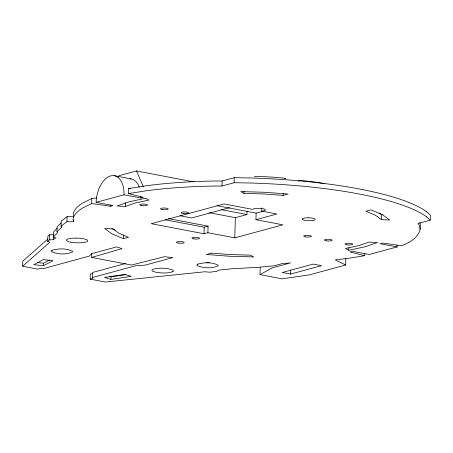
<?xml version="1.0" encoding="UTF-8"?>
<svg xmlns="http://www.w3.org/2000/svg" width="453" height="453" viewBox="0 0 453 453"><rect width="100%" height="100%" fill="white"/><g stroke="black" fill="none" stroke-linecap="round" stroke-linejoin="round"><path stroke-width="0.68" d="M91.749 253.657L91.653 257.434L122.01 248.657L116.693 246.891L91.495 253.72L89.586 256.013L44.36 268.34L40.634 268.397L37.871 269.144L22.65 266.239L22.78 261.211L47.893 238.969M43.42 265.764L53.035 260.685L43.437 259.592L33.828 264.671L43.42 265.764L43.488 263.244L49.496 260.067M47.667 241.489L47.797 236.46L49.49 234.841L53.386 234.677L53.256 239.711L49.36 239.875L47.667 241.489L49.858 242.145L22.65 266.239M49.36 239.875L49.49 234.841M53.256 239.711L55.917 237.774L53.256 237.264L53.386 232.236L57.169 228.119M53.256 237.264L57.508 232.638L56.976 231.811L57.106 226.783L61.144 222.921M56.976 231.811L62.021 226.987L61.047 226.217L61.178 221.189L67.118 216.647L73.584 216.755L73.233 214.733A173.148 38.358 1.5 0 1 82.514 203.108L91.823 198.527L96.568 197.95M61.047 226.217L66.987 221.676L67.118 216.647M66.987 221.676L73.454 221.783L73.499 219.898M73.454 221.783L73.103 219.762A173.148 38.358 1.5 0 1 82.378 208.137L91.693 203.556L91.823 198.527M260.192 267.434L260.005 274.62L272.191 267.876L290.566 262.899L281.794 263.725L274.048 265.826L257.729 267.332L231.392 268.833L218.742 270.124L216.613 271.381L209.654 272.213L204.977 271.766L105.385 282.038L90.17 279.133L90.3 274.099L92.514 273.504M90.17 279.133L92.933 278.385L92.378 277.508L92.508 272.48L125.543 263.521M91.693 203.556L110.549 206.234L110.583 204.898M110.945 279.399L104.552 277.434L124.875 274.399L131.262 276.364L110.945 279.399L111.008 276.879L109.734 276.483M123.459 238.691L111.738 233.742L104.637 228.471L113.023 228.901L118.867 233.244L128.522 237.315L123.459 238.691L123.556 234.909M125.322 206.449L135.47 202.933L148.935 200.05L145.617 198.244L129.264 201.749L116.942 206.019L125.322 206.449L125.419 202.667M124.014 194.796A23.154 13.431 -79.2 0 0 120.351 179.869A23.239 13.477 -79.2 0 0 107.033 177.638A23.29 13.511 -79.2 0 0 96.121 202.355L124.014 194.796L140.872 198.012L143.301 197.355L128.448 193.59L128.578 188.561L146.795 185.679A173.244 38.38 1.5 0 1 213.125 181.036L222.112 180.979L234.224 177.695L249.456 177.944A188.216 41.699 1.5 0 1 374.71 192.191A188.301 41.716 1.5 0 1 426.635 211.772M204.037 233.765L204.207 227.213L208.08 226.16L207.91 232.717L204.037 233.765L151.279 223.691L224.105 203.946L252.627 209.382A6.512 1.444 1.5 0 1 262.938 208.714A6.512 1.444 1.5 0 1 261.851 211.143L276.862 214.02L255.945 219.694L256.115 213.137L262.865 211.308M128.448 193.59L146.664 190.713A173.244 38.38 1.5 0 1 212.989 186.07L221.981 186.007L222.112 180.979M221.981 186.007L234.093 182.723L234.224 177.695M207.91 232.717L234.801 237.848L235.334 217.683L246.953 214.535L247.038 211.387M243.991 193.397L240.673 191.591L264.716 192.27L288.165 194.037L283.108 195.407L263.793 193.952L243.991 193.397L244.042 191.506M283.108 195.407L283.159 193.522M290.554 274.071L321.545 265.668L313.266 264.088L282.276 272.491L290.554 274.071L290.662 269.869M260.005 274.62L282.043 278.827L309.127 274.931L345.673 265.022L345.843 258.487M348.765 250.283L345.441 248.482L358.906 245.594L369.059 242.078L377.44 242.508L365.112 246.783L348.765 250.283L348.833 247.763M345.673 265.022L335.288 259.863L346.528 258.578L364.744 255.696L364.812 253.176M381.358 219.626L375.514 215.283L365.86 211.211L370.922 209.841L382.643 214.784L389.744 220.056L381.358 219.626L381.494 214.586L379.365 213.006M397.071 244.977A23.154 13.431 -79.2 0 1 397.071 246.93L380.214 243.714L382.643 243.051L401.5 245.73C411.256 242.327 423.187 234.473 419.874 222.468M420.09 229.524L419.399 225.481L418.108 223.459L430.22 220.175L430.35 215.141L426.618 211.772M118.318 177.038L118.816 175.758L136.523 170.962L193.652 181.874M254.388 176.568L261.381 176.511L273.21 177.185A15.793 0.578 3.6 0 1 283.261 178.074L285.849 178.51L284.229 178.697M110.549 206.234L112.978 205.571L96.121 202.355M229.546 207.689L191.664 217.961L180.051 215.741M234.801 237.848L282.842 224.83L255.945 219.694M92.378 277.508L135.526 265.809L145.198 265.101L172.831 257.61L164.263 256.726L131.54 265.05L91.653 257.434M397.071 246.93L369.178 254.495L352.321 251.273L349.892 251.93L364.744 255.696M111.008 276.879L125.911 274.654M128.578 188.561L130.623 188.397M234.093 182.723L249.326 182.978A188.216 41.699 1.5 0 1 374.58 197.225A188.301 41.716 1.5 0 1 426.505 216.8M206.46 262.576L209.252 262.638M381.494 214.586L382.887 214.66M307.825 181.172L301.534 180.639L298.612 180.747L298.714 181.047M37.322 262.542L43.488 263.244M114.258 175.685L131.115 178.907M217.021 205.673L256.115 213.137M221.092 209.597L246.953 214.535M209.127 212.684L235.334 217.683M168.306 218.567L208.08 226.16M165.334 219.79L204.207 227.213M111.868 228.703L115.124 230.073M426.488 216.806L430.22 220.175M136.523 170.962L143.29 186.71M261.675 207.893L261.84 211.143M139.303 187.174A23.154 13.431 -79.2 0 0 137.208 183.086A23.239 13.477 -79.2 0 0 129.937 178.799M140.872 196.058A23.154 13.431 -79.2 0 1 140.872 198.012M307.763 181.155A15.798 1.104 8 0 1 324.705 183.72M52.044 250.254L51.359 250.837L51.387 251.455C57.644 254.501 66.274 254.841 72.61 251.93L72.588 251.307C66.483 248.114 58.579 248.454 52.044 250.254M197.655 264.15L196.976 264.733L196.998 265.356C203.272 268.386 211.862 268.759 218.227 265.826L218.204 265.209C212.1 262.01 204.195 262.355 197.655 264.15M172.627 271.743L169.303 272.644A10.668 2.361 1.5 0 1 161.461 272.927L156.274 272.355L152.848 271.302A10.679 2.367 1.5 0 1 152.752 269.484A10.77 2.384 1.5 0 1 158.476 268.323A10.668 2.361 1.5 0 1 163.963 268.289L169.111 268.872L172.536 269.926A10.668 2.361 1.5 0 1 172.627 271.743M211.274 253.119L206.211 254.49L229.665 256.256L253.708 256.936L250.39 255.13L230.583 254.575L211.274 253.119M75.538 238.097L72.842 238.193A10.759 2.384 1.5 0 0 66.427 239.937L66.461 240.554C70.742 243.323 76.37 242.751 81.268 242.768A10.759 2.384 1.5 0 0 87.689 241.03L87.65 240.407L86.902 239.796A10.759 2.384 1.5 0 0 78.329 238.159L75.538 238.097M141.687 205.605A3.879 0.861 1.5 0 0 147.553 205.022A3.879 0.861 1.5 0 0 141.789 204.116A3.879 0.861 1.5 0 0 141.687 205.605M162.378 209.552A3.879 0.861 1.5 0 0 168.244 208.975A3.879 0.861 1.5 0 0 162.474 208.069A3.879 0.861 1.5 0 0 162.378 209.552M183.069 213.505A3.879 0.861 1.5 0 0 188.929 212.921A3.879 0.861 1.5 0 0 183.165 212.015A3.879 0.861 1.5 0 0 183.069 213.505M178.295 243.091A3.879 0.861 1.5 0 0 184.161 242.514A3.879 0.861 1.5 0 0 178.391 241.608A3.879 0.861 1.5 0 0 178.295 243.091M193.788 238.89A3.879 0.861 1.5 0 0 199.654 238.312A3.879 0.861 1.5 0 0 193.89 237.406A3.879 0.861 1.5 0 0 193.788 238.89M308.414 217.808A6.518 1.444 1.5 0 0 302.168 219.088A6.438 1.427 1.5 0 0 309.552 220.713A6.518 1.444 1.5 0 0 315.175 219.292A6.518 1.444 1.5 0 0 308.414 217.808M305.543 236.891A3.879 0.861 1.5 0 0 311.409 236.307A3.879 0.861 1.5 0 0 305.639 235.401A3.879 0.861 1.5 0 0 305.543 236.891M346.919 244.79A3.879 0.861 1.5 0 0 352.785 244.212A3.879 0.861 1.5 0 0 347.015 243.306A3.879 0.861 1.5 0 0 346.919 244.79M326.234 240.837A3.879 0.861 1.5 0 0 332.094 240.26A3.879 0.861 1.5 0 0 326.33 239.354A3.879 0.861 1.5 0 0 326.234 240.837"/></g></svg>
